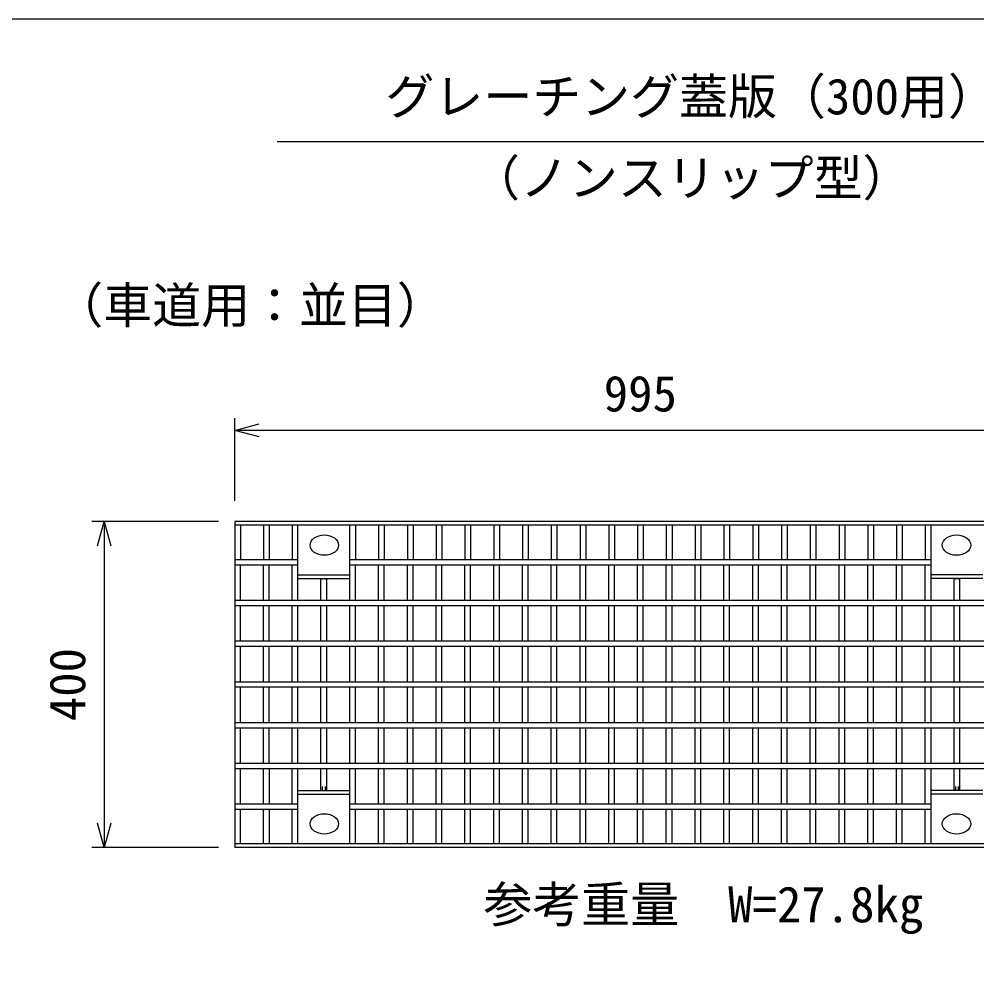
# Model space of a CAD drawing. Units: millimetres, scale not verified. Extents: x -25200 to 25200, y -8910 to 8910.
# Drawn here: x -14886 to -13712, y 2258 to 3433 of the extents above; entities that cross this region are included whole.
import ezdxf
from ezdxf.enums import TextEntityAlignment as Align

# ---------------------------------------------------------------- set-up
doc = ezdxf.new("R2010")
doc.units = ezdxf.units.MM
doc.header["$LTSCALE"] = 30
for name, color, linetype, lineweight in [('0-0_DIM', 7, 'Continuous', 25), ('0-2_HATCH', 6, 'Continuous', 25), ('0-7_TXT', 7, 'Continuous', 25)]:
    doc.layers.add(name, color=color, linetype=linetype, lineweight=lineweight)
doc.styles.add('ＭＳ ゴシック', font='')
doc.styles.get('ＭＳ ゴシック').set_extended_font_data('MS Gothic')

msp = doc.modelspace()

# ---------------------------------------------------------------- linework, layer by layer
at = {"layer": '0-0_DIM'}
for p, q in [((-14622.21, 2841.63), (-14622.21, 2943.22)), ((-13627.21, 2928.22), (-14622.21, 2928.22)), ((-14642.21, 2816.41), (-14797.21, 2816.41)), ((-14782.21, 2816.41), (-14782.21, 2416.41)), ((-14642.21, 2416.41), (-14797.21, 2416.41))]:
    msp.add_line(p, q, dxfattribs=at)
for points in [[(-14592.21, 2920.18), (-14622.21, 2928.22), (-14592.21, 2936.26)], [(-14790.25, 2786.41), (-14782.21, 2816.41), (-14774.17, 2786.41)], [(-14774.17, 2446.41), (-14782.21, 2416.41), (-14790.25, 2446.41)]]:
    msp.add_lwpolyline(points, dxfattribs=at)
at = {"layer": '0-2_HATCH'}
for p, q in [((-13627.21, 2816.41), (-14622.21, 2816.41)), ((-14622.21, 2816.41), (-14622.21, 2416.41)), ((-13627.21, 2811.91), (-14622.21, 2811.91)), ((-14615.21, 2811.91), (-14615.21, 2769.41)), ((-14586.93, 2811.91), (-14586.93, 2769.41)), ((-14579.93, 2811.91), (-14579.93, 2769.41)), ((-14551.64, 2811.91), (-14551.64, 2769.41)), ((-14544.64, 2719.41), (-14544.64, 2811.91)), ((-14481.07, 2719.41), (-14481.07, 2811.91)), ((-14474.07, 2811.91), (-14474.07, 2769.41)), ((-14445.78, 2811.91), (-14445.78, 2769.41)), ((-14438.78, 2811.91), (-14438.78, 2769.41)), ((-14410.5, 2811.91), (-14410.5, 2769.41)), ((-14403.5, 2811.91), (-14403.5, 2769.41)), ((-14375.21, 2811.91), (-14375.21, 2769.41)), ((-14368.21, 2811.91), (-14368.21, 2769.41)), ((-14339.93, 2811.91), (-14339.93, 2769.41)), ((-14332.93, 2811.91), (-14332.93, 2769.41)), ((-14304.64, 2811.91), (-14304.64, 2769.41)), ((-14297.64, 2811.91), (-14297.64, 2769.41)), ((-14269.36, 2811.91), (-14269.36, 2769.41)), ((-14262.36, 2811.91), (-14262.36, 2769.41)), ((-14234.07, 2811.91), (-14234.07, 2769.41)), ((-14227.07, 2811.91), (-14227.07, 2769.41)), ((-14198.78, 2811.91), (-14198.78, 2769.41)), ((-14191.78, 2811.91), (-14191.78, 2769.41)), ((-14163.5, 2811.91), (-14163.5, 2769.41)), ((-14156.5, 2811.91), (-14156.5, 2769.41)), ((-14128.21, 2811.91), (-14128.21, 2769.41)), ((-14121.21, 2811.91), (-14121.21, 2769.41)), ((-14092.93, 2811.91), (-14092.93, 2769.41)), ((-14085.93, 2811.91), (-14085.93, 2769.41)), ((-14057.64, 2811.91), (-14057.64, 2769.41)), ((-14050.64, 2811.91), (-14050.64, 2769.41)), ((-14022.36, 2811.91), (-14022.36, 2769.41)), ((-14015.36, 2811.91), (-14015.36, 2769.41)), ((-13987.07, 2811.91), (-13987.07, 2769.41)), ((-13980.07, 2811.91), (-13980.07, 2769.41)), ((-13951.78, 2811.91), (-13951.78, 2769.41)), ((-13944.78, 2811.91), (-13944.78, 2769.41)), ((-13916.5, 2811.91), (-13916.5, 2769.41)), ((-13909.5, 2811.91), (-13909.5, 2769.41)), ((-13881.21, 2811.91), (-13881.21, 2769.41)), ((-13874.21, 2811.91), (-13874.21, 2769.41)), ((-13845.93, 2811.91), (-13845.93, 2769.41)), ((-13838.93, 2811.91), (-13838.93, 2769.41)), ((-13810.64, 2811.91), (-13810.64, 2769.41)), ((-13803.64, 2811.91), (-13803.64, 2769.41)), ((-13775.36, 2811.91), (-13775.36, 2769.41)), ((-13768.36, 2719.41), (-13768.36, 2811.91)), ((-14544.64, 2769.41), (-14622.21, 2769.41)), ((-14622.21, 2763.41), (-14544.64, 2763.41)), ((-14615.21, 2719.41), (-14615.21, 2763.41)), ((-14586.93, 2719.41), (-14586.93, 2763.41)), ((-14579.93, 2719.41), (-14579.93, 2763.41)), ((-14551.64, 2719.41), (-14551.64, 2763.41)), ((-13768.36, 2769.41), (-14481.07, 2769.41)), ((-14481.07, 2763.41), (-13768.36, 2763.41)), ((-14474.07, 2719.41), (-14474.07, 2763.41)), ((-14445.78, 2719.41), (-14445.78, 2763.41)), ((-14438.78, 2719.41), (-14438.78, 2763.41)), ((-14410.5, 2719.41), (-14410.5, 2763.41)), ((-14403.5, 2719.41), (-14403.5, 2763.41)), ((-14375.21, 2719.41), (-14375.21, 2763.41)), ((-14368.21, 2719.41), (-14368.21, 2763.41)), ((-14339.93, 2719.41), (-14339.93, 2763.41)), ((-14332.93, 2719.41), (-14332.93, 2763.41)), ((-14304.64, 2719.41), (-14304.64, 2763.41)), ((-14297.64, 2719.41), (-14297.64, 2763.41)), ((-14269.36, 2719.41), (-14269.36, 2763.41)), ((-14262.36, 2719.41), (-14262.36, 2763.41)), ((-14234.07, 2719.41), (-14234.07, 2763.41)), ((-14227.07, 2719.41), (-14227.07, 2763.41)), ((-14198.78, 2719.41), (-14198.78, 2763.41)), ((-14191.78, 2719.41), (-14191.78, 2763.41)), ((-14163.5, 2719.41), (-14163.5, 2763.41)), ((-14156.5, 2719.41), (-14156.5, 2763.41)), ((-14128.21, 2719.41), (-14128.21, 2763.41)), ((-14121.21, 2719.41), (-14121.21, 2763.41)), ((-14092.93, 2719.41), (-14092.93, 2763.41)), ((-14085.93, 2719.41), (-14085.93, 2763.41)), ((-14057.64, 2719.41), (-14057.64, 2763.41)), ((-14050.64, 2719.41), (-14050.64, 2763.41)), ((-14022.36, 2719.41), (-14022.36, 2763.41)), ((-14015.36, 2719.41), (-14015.36, 2763.41)), ((-13987.07, 2719.41), (-13987.07, 2763.41)), ((-13980.07, 2719.41), (-13980.07, 2763.41)), ((-13951.78, 2719.41), (-13951.78, 2763.41)), ((-13944.78, 2719.41), (-13944.78, 2763.41)), ((-13916.5, 2719.41), (-13916.5, 2763.41)), ((-13909.5, 2719.41), (-13909.5, 2763.41)), ((-13881.21, 2719.41), (-13881.21, 2763.41)), ((-13874.21, 2719.41), (-13874.21, 2763.41)), ((-13845.93, 2719.41), (-13845.93, 2763.41)), ((-13838.93, 2719.41), (-13838.93, 2763.41)), ((-13810.64, 2719.41), (-13810.64, 2763.41)), ((-13803.64, 2719.41), (-13803.64, 2763.41)), ((-13775.36, 2719.41), (-13775.36, 2763.41)), ((-14544.64, 2750.91), (-14481.07, 2750.91)), ((-13704.78, 2750.91), (-13768.36, 2750.91)), ((-14544.64, 2746.41), (-14481.07, 2746.41)), ((-14516.36, 2719.41), (-14516.36, 2746.41)), ((-14514.36, 2745.41), (-14514.36, 2746.41)), ((-14511.36, 2746.41), (-14511.36, 2745.41)), ((-14509.36, 2719.41), (-14509.36, 2746.41)), ((-13704.78, 2746.41), (-13768.36, 2746.41)), ((-13740.07, 2719.41), (-13740.07, 2746.41)), ((-13738.07, 2745.41), (-13738.07, 2746.41)), ((-13735.07, 2746.41), (-13735.07, 2745.41)), ((-13733.07, 2719.41), (-13733.07, 2746.41)), ((-13627.21, 2719.41), (-14622.21, 2719.41)), ((-14622.21, 2713.41), (-13627.21, 2713.41)), ((-14615.21, 2669.41), (-14615.21, 2713.41)), ((-14586.93, 2669.41), (-14586.93, 2713.41)), ((-14579.93, 2669.41), (-14579.93, 2713.41)), ((-14551.64, 2669.41), (-14551.64, 2713.41)), ((-14544.64, 2669.41), (-14544.64, 2713.41)), ((-14516.36, 2669.41), (-14516.36, 2713.41)), ((-14509.36, 2669.41), (-14509.36, 2713.41)), ((-14481.07, 2669.41), (-14481.07, 2713.41)), ((-14474.07, 2669.41), (-14474.07, 2713.41)), ((-14445.78, 2669.41), (-14445.78, 2713.41)), ((-14438.78, 2669.41), (-14438.78, 2713.41)), ((-14410.5, 2669.41), (-14410.5, 2713.41)), ((-14403.5, 2669.41), (-14403.5, 2713.41)), ((-14375.21, 2669.41), (-14375.21, 2713.41)), ((-14368.21, 2669.41), (-14368.21, 2713.41)), ((-14339.93, 2669.41), (-14339.93, 2713.41)), ((-14332.93, 2669.41), (-14332.93, 2713.41)), ((-14304.64, 2669.41), (-14304.64, 2713.41)), ((-14297.64, 2669.41), (-14297.64, 2713.41)), ((-14269.36, 2669.41), (-14269.36, 2713.41)), ((-14262.36, 2669.41), (-14262.36, 2713.41)), ((-14234.07, 2669.41), (-14234.07, 2713.41)), ((-14227.07, 2669.41), (-14227.07, 2713.41)), ((-14198.78, 2669.41), (-14198.78, 2713.41)), ((-14191.78, 2669.41), (-14191.78, 2713.41)), ((-14163.5, 2669.41), (-14163.5, 2713.41)), ((-14156.5, 2669.41), (-14156.5, 2713.41)), ((-14128.21, 2669.41), (-14128.21, 2713.41)), ((-14121.21, 2669.41), (-14121.21, 2713.41)), ((-14092.93, 2669.41), (-14092.93, 2713.41)), ((-14085.93, 2669.41), (-14085.93, 2713.41)), ((-14057.64, 2669.41), (-14057.64, 2713.41)), ((-14050.64, 2669.41), (-14050.64, 2713.41)), ((-14022.36, 2669.41), (-14022.36, 2713.41)), ((-14015.36, 2669.41), (-14015.36, 2713.41)), ((-13987.07, 2669.41), (-13987.07, 2713.41)), ((-13980.07, 2669.41), (-13980.07, 2713.41)), ((-13951.78, 2669.41), (-13951.78, 2713.41)), ((-13944.78, 2669.41), (-13944.78, 2713.41)), ((-13916.5, 2669.41), (-13916.5, 2713.41)), ((-13909.5, 2669.41), (-13909.5, 2713.41)), ((-13881.21, 2669.41), (-13881.21, 2713.41)), ((-13874.21, 2669.41), (-13874.21, 2713.41)), ((-13845.93, 2669.41), (-13845.93, 2713.41)), ((-13838.93, 2669.41), (-13838.93, 2713.41)), ((-13810.64, 2669.41), (-13810.64, 2713.41)), ((-13803.64, 2669.41), (-13803.64, 2713.41)), ((-13775.36, 2669.41), (-13775.36, 2713.41)), ((-13768.36, 2669.41), (-13768.36, 2713.41)), ((-13740.07, 2669.41), (-13740.07, 2713.41)), ((-13733.07, 2669.41), (-13733.07, 2713.41)), ((-13627.21, 2669.41), (-14622.21, 2669.41)), ((-14622.21, 2663.41), (-13627.21, 2663.41)), ((-14615.21, 2619.41), (-14615.21, 2663.41)), ((-14586.93, 2619.41), (-14586.93, 2663.41)), ((-14579.93, 2619.41), (-14579.93, 2663.41)), ((-14551.64, 2619.41), (-14551.64, 2663.41)), ((-14544.64, 2619.41), (-14544.64, 2663.41)), ((-14516.36, 2619.41), (-14516.36, 2663.41)), ((-14509.36, 2619.41), (-14509.36, 2663.41)), ((-14481.07, 2619.41), (-14481.07, 2663.41)), ((-14474.07, 2619.41), (-14474.07, 2663.41)), ((-14445.78, 2619.41), (-14445.78, 2663.41)), ((-14438.78, 2619.41), (-14438.78, 2663.41)), ((-14410.5, 2619.41), (-14410.5, 2663.41)), ((-14403.5, 2619.41), (-14403.5, 2663.41)), ((-14375.21, 2619.41), (-14375.21, 2663.41)), ((-14368.21, 2619.41), (-14368.21, 2663.41)), ((-14339.93, 2619.41), (-14339.93, 2663.41)), ((-14332.93, 2619.41), (-14332.93, 2663.41)), ((-14304.64, 2619.41), (-14304.64, 2663.41)), ((-14297.64, 2619.41), (-14297.64, 2663.41)), ((-14269.36, 2619.41), (-14269.36, 2663.41)), ((-14262.36, 2619.41), (-14262.36, 2663.41)), ((-14234.07, 2619.41), (-14234.07, 2663.41)), ((-14227.07, 2619.41), (-14227.07, 2663.41)), ((-14198.78, 2619.41), (-14198.78, 2663.41)), ((-14191.78, 2619.41), (-14191.78, 2663.41)), ((-14163.5, 2619.41), (-14163.5, 2663.41)), ((-14156.5, 2619.41), (-14156.5, 2663.41)), ((-14128.21, 2619.41), (-14128.21, 2663.41)), ((-14121.21, 2619.41), (-14121.21, 2663.41)), ((-14092.93, 2619.41), (-14092.93, 2663.41)), ((-14085.93, 2619.41), (-14085.93, 2663.41)), ((-14057.64, 2619.41), (-14057.64, 2663.41)), ((-14050.64, 2619.41), (-14050.64, 2663.41)), ((-14022.36, 2619.41), (-14022.36, 2663.41)), ((-14015.36, 2619.41), (-14015.36, 2663.41)), ((-13987.07, 2619.41), (-13987.07, 2663.41)), ((-13980.07, 2619.41), (-13980.07, 2663.41)), ((-13951.78, 2619.41), (-13951.78, 2663.41)), ((-13944.78, 2619.41), (-13944.78, 2663.41)), ((-13916.5, 2619.41), (-13916.5, 2663.41)), ((-13909.5, 2619.41), (-13909.5, 2663.41)), ((-13881.21, 2619.41), (-13881.21, 2663.41)), ((-13874.21, 2619.41), (-13874.21, 2663.41)), ((-13845.93, 2619.41), (-13845.93, 2663.41)), ((-13838.93, 2619.41), (-13838.93, 2663.41)), ((-13810.64, 2619.41), (-13810.64, 2663.41)), ((-13803.64, 2619.41), (-13803.64, 2663.41)), ((-13775.36, 2619.41), (-13775.36, 2663.41)), ((-13768.36, 2619.41), (-13768.36, 2663.41)), ((-13740.07, 2619.41), (-13740.07, 2663.41)), ((-13733.07, 2619.41), (-13733.07, 2663.41)), ((-13627.21, 2619.41), (-14622.21, 2619.41)), ((-14622.21, 2613.41), (-13627.21, 2613.41)), ((-14615.21, 2569.41), (-14615.21, 2613.41)), ((-14586.93, 2569.41), (-14586.93, 2613.41)), ((-14579.93, 2569.41), (-14579.93, 2613.41)), ((-14551.64, 2569.41), (-14551.64, 2613.41)), ((-14544.64, 2569.41), (-14544.64, 2613.41)), ((-14516.36, 2569.41), (-14516.36, 2613.41)), ((-14509.36, 2569.41), (-14509.36, 2613.41)), ((-14481.07, 2569.41), (-14481.07, 2613.41)), ((-14474.07, 2569.41), (-14474.07, 2613.41)), ((-14445.78, 2569.41), (-14445.78, 2613.41)), ((-14438.78, 2569.41), (-14438.78, 2613.41)), ((-14410.5, 2569.41), (-14410.5, 2613.41)), ((-14403.5, 2569.41), (-14403.5, 2613.41)), ((-14375.21, 2569.41), (-14375.21, 2613.41)), ((-14368.21, 2569.41), (-14368.21, 2613.41)), ((-14339.93, 2569.41), (-14339.93, 2613.41)), ((-14332.93, 2569.41), (-14332.93, 2613.41)), ((-14304.64, 2569.41), (-14304.64, 2613.41)), ((-14297.64, 2569.41), (-14297.64, 2613.41)), ((-14269.36, 2569.41), (-14269.36, 2613.41)), ((-14262.36, 2569.41), (-14262.36, 2613.41)), ((-14234.07, 2569.41), (-14234.07, 2613.41)), ((-14227.07, 2569.41), (-14227.07, 2613.41)), ((-14198.78, 2569.41), (-14198.78, 2613.41)), ((-14191.78, 2569.41), (-14191.78, 2613.41)), ((-14163.5, 2569.41), (-14163.5, 2613.41)), ((-14156.5, 2569.41), (-14156.5, 2613.41)), ((-14128.21, 2569.41), (-14128.21, 2613.41)), ((-14121.21, 2569.41), (-14121.21, 2613.41)), ((-14092.93, 2569.41), (-14092.93, 2613.41)), ((-14085.93, 2569.41), (-14085.93, 2613.41)), ((-14057.64, 2569.41), (-14057.64, 2613.41)), ((-14050.64, 2569.41), (-14050.64, 2613.41)), ((-14022.36, 2569.41), (-14022.36, 2613.41)), ((-14015.36, 2569.41), (-14015.36, 2613.41)), ((-13987.07, 2569.41), (-13987.07, 2613.41)), ((-13980.07, 2569.41), (-13980.07, 2613.41)), ((-13951.78, 2569.41), (-13951.78, 2613.41)), ((-13944.78, 2569.41), (-13944.78, 2613.41)), ((-13916.5, 2569.41), (-13916.5, 2613.41)), ((-13909.5, 2569.41), (-13909.5, 2613.41)), ((-13881.21, 2569.41), (-13881.21, 2613.41)), ((-13874.21, 2569.41), (-13874.21, 2613.41)), ((-13845.93, 2569.41), (-13845.93, 2613.41)), ((-13838.93, 2569.41), (-13838.93, 2613.41)), ((-13810.64, 2569.41), (-13810.64, 2613.41)), ((-13803.64, 2569.41), (-13803.64, 2613.41)), ((-13775.36, 2569.41), (-13775.36, 2613.41)), ((-13768.36, 2569.41), (-13768.36, 2613.41)), ((-13740.07, 2569.41), (-13740.07, 2613.41)), ((-13733.07, 2569.41), (-13733.07, 2613.41)), ((-13627.21, 2569.41), (-14622.21, 2569.41)), ((-14622.21, 2563.41), (-13627.21, 2563.41)), ((-14615.21, 2519.41), (-14615.21, 2563.41)), ((-14586.93, 2519.41), (-14586.93, 2563.41)), ((-14579.93, 2519.41), (-14579.93, 2563.41)), ((-14551.64, 2519.41), (-14551.64, 2563.41)), ((-14544.64, 2519.41), (-14544.64, 2563.41)), ((-14516.36, 2519.41), (-14516.36, 2563.41)), ((-14509.36, 2519.41), (-14509.36, 2563.41)), ((-14481.07, 2519.41), (-14481.07, 2563.41)), ((-14474.07, 2519.41), (-14474.07, 2563.41)), ((-14445.78, 2519.41), (-14445.78, 2563.41)), ((-14438.78, 2519.41), (-14438.78, 2563.41)), ((-14410.5, 2519.41), (-14410.5, 2563.41)), ((-14403.5, 2519.41), (-14403.5, 2563.41)), ((-14375.21, 2519.41), (-14375.21, 2563.41)), ((-14368.21, 2519.41), (-14368.21, 2563.41)), ((-14339.93, 2519.41), (-14339.93, 2563.41)), ((-14332.93, 2519.41), (-14332.93, 2563.41)), ((-14304.64, 2519.41), (-14304.64, 2563.41)), ((-14297.64, 2519.41), (-14297.64, 2563.41)), ((-14269.36, 2519.41), (-14269.36, 2563.41)), ((-14262.36, 2519.41), (-14262.36, 2563.41)), ((-14234.07, 2519.41), (-14234.07, 2563.41)), ((-14227.07, 2519.41), (-14227.07, 2563.41)), ((-14198.78, 2519.41), (-14198.78, 2563.41)), ((-14191.78, 2519.41), (-14191.78, 2563.41)), ((-14163.5, 2519.41), (-14163.5, 2563.41)), ((-14156.5, 2519.41), (-14156.5, 2563.41)), ((-14128.21, 2519.41), (-14128.21, 2563.41)), ((-14121.21, 2519.41), (-14121.21, 2563.41)), ((-14092.93, 2519.41), (-14092.93, 2563.41)), ((-14085.93, 2519.41), (-14085.93, 2563.41)), ((-14057.64, 2519.41), (-14057.64, 2563.41)), ((-14050.64, 2519.41), (-14050.64, 2563.41)), ((-14022.36, 2519.41), (-14022.36, 2563.41)), ((-14015.36, 2519.41), (-14015.36, 2563.41)), ((-13987.07, 2519.41), (-13987.07, 2563.41)), ((-13980.07, 2519.41), (-13980.07, 2563.41)), ((-13951.78, 2519.41), (-13951.78, 2563.41)), ((-13944.78, 2519.41), (-13944.78, 2563.41)), ((-13916.5, 2519.41), (-13916.5, 2563.41)), ((-13909.5, 2519.41), (-13909.5, 2563.41)), ((-13881.21, 2519.41), (-13881.21, 2563.41)), ((-13874.21, 2519.41), (-13874.21, 2563.41)), ((-13845.93, 2519.41), (-13845.93, 2563.41)), ((-13838.93, 2519.41), (-13838.93, 2563.41)), ((-13810.64, 2519.41), (-13810.64, 2563.41)), ((-13803.64, 2519.41), (-13803.64, 2563.41)), ((-13775.36, 2519.41), (-13775.36, 2563.41)), ((-13768.36, 2519.41), (-13768.36, 2563.41)), ((-13740.07, 2519.41), (-13740.07, 2563.41)), ((-13733.07, 2519.41), (-13733.07, 2563.41)), ((-13627.21, 2519.41), (-14622.21, 2519.41)), ((-14622.21, 2513.41), (-13627.21, 2513.41)), ((-14615.21, 2469.41), (-14615.21, 2513.41)), ((-14586.93, 2469.41), (-14586.93, 2513.41)), ((-14579.93, 2513.41), (-14579.93, 2469.41)), ((-14551.64, 2469.41), (-14551.64, 2513.41)), ((-14544.64, 2420.91), (-14544.64, 2513.41)), ((-14516.36, 2486.41), (-14516.36, 2513.41)), ((-14509.36, 2486.41), (-14509.36, 2513.41)), ((-14481.07, 2420.91), (-14481.07, 2513.41)), ((-14474.07, 2469.41), (-14474.07, 2513.41)), ((-14445.78, 2469.41), (-14445.78, 2513.41)), ((-14438.78, 2469.41), (-14438.78, 2513.41)), ((-14410.5, 2469.41), (-14410.5, 2513.41)), ((-14403.5, 2469.41), (-14403.5, 2513.41)), ((-14375.21, 2469.41), (-14375.21, 2513.41)), ((-14368.21, 2469.41), (-14368.21, 2513.41)), ((-14339.93, 2469.41), (-14339.93, 2513.41)), ((-14332.93, 2469.41), (-14332.93, 2513.41)), ((-14304.64, 2469.41), (-14304.64, 2513.41)), ((-14297.64, 2469.41), (-14297.64, 2513.41)), ((-14269.36, 2469.41), (-14269.36, 2513.41)), ((-14262.36, 2469.41), (-14262.36, 2513.41)), ((-14234.07, 2469.41), (-14234.07, 2513.41)), ((-14227.07, 2469.41), (-14227.07, 2513.41)), ((-14198.78, 2469.41), (-14198.78, 2513.41)), ((-14191.78, 2469.41), (-14191.78, 2513.41)), ((-14163.5, 2469.41), (-14163.5, 2513.41)), ((-14156.5, 2469.41), (-14156.5, 2513.41)), ((-14128.21, 2469.41), (-14128.21, 2513.41)), ((-14121.21, 2469.41), (-14121.21, 2513.41)), ((-14092.93, 2469.41), (-14092.93, 2513.41)), ((-14085.93, 2469.41), (-14085.93, 2513.41)), ((-14057.64, 2469.41), (-14057.64, 2513.41)), ((-14050.64, 2469.41), (-14050.64, 2513.41)), ((-14022.36, 2469.41), (-14022.36, 2513.41)), ((-14015.36, 2469.41), (-14015.36, 2513.41)), ((-13987.07, 2469.41), (-13987.07, 2513.41)), ((-13980.07, 2469.41), (-13980.07, 2513.41)), ((-13951.78, 2469.41), (-13951.78, 2513.41)), ((-13944.78, 2469.41), (-13944.78, 2513.41)), ((-13916.5, 2469.41), (-13916.5, 2513.41)), ((-13909.5, 2469.41), (-13909.5, 2513.41)), ((-13881.21, 2469.41), (-13881.21, 2513.41)), ((-13874.21, 2469.41), (-13874.21, 2513.41)), ((-13845.93, 2469.41), (-13845.93, 2513.41)), ((-13838.93, 2469.41), (-13838.93, 2513.41)), ((-13810.64, 2469.41), (-13810.64, 2513.41)), ((-13803.64, 2469.41), (-13803.64, 2513.41)), ((-13775.36, 2469.41), (-13775.36, 2513.41)), ((-13768.36, 2420.91), (-13768.36, 2513.41)), ((-13740.07, 2486.41), (-13740.07, 2513.41)), ((-13733.07, 2486.41), (-13733.07, 2513.41)), ((-14514.36, 2486.41), (-14514.36, 2491.41)), ((-14511.36, 2491.41), (-14511.36, 2486.41)), ((-13738.07, 2486.41), (-13738.07, 2491.41)), ((-13735.07, 2491.41), (-13735.07, 2486.41)), ((-14544.64, 2486.41), (-14481.07, 2486.41)), ((-14544.64, 2481.91), (-14481.07, 2481.91)), ((-13704.78, 2486.41), (-13768.36, 2486.41)), ((-13704.78, 2481.91), (-13768.36, 2481.91)), ((-14544.64, 2469.41), (-14622.21, 2469.41)), ((-13768.36, 2469.41), (-14481.07, 2469.41)), ((-14622.21, 2463.41), (-14544.64, 2463.41)), ((-14615.21, 2420.91), (-14615.21, 2463.41)), ((-14586.93, 2420.91), (-14586.93, 2463.41)), ((-14579.93, 2463.41), (-14579.93, 2420.91)), ((-14551.64, 2420.91), (-14551.64, 2463.41)), ((-14481.07, 2463.41), (-13768.36, 2463.41)), ((-14474.07, 2420.91), (-14474.07, 2463.41)), ((-14445.78, 2420.91), (-14445.78, 2463.41)), ((-14438.78, 2420.91), (-14438.78, 2463.41)), ((-14410.5, 2420.91), (-14410.5, 2463.41)), ((-14403.5, 2420.91), (-14403.5, 2463.41)), ((-14375.21, 2420.91), (-14375.21, 2463.41)), ((-14368.21, 2420.91), (-14368.21, 2463.41)), ((-14339.93, 2420.91), (-14339.93, 2463.41)), ((-14332.93, 2420.91), (-14332.93, 2463.41)), ((-14304.64, 2420.91), (-14304.64, 2463.41)), ((-14297.64, 2420.91), (-14297.64, 2463.41)), ((-14269.36, 2420.91), (-14269.36, 2463.41)), ((-14262.36, 2420.91), (-14262.36, 2463.41)), ((-14234.07, 2420.91), (-14234.07, 2463.41)), ((-14227.07, 2420.91), (-14227.07, 2463.41)), ((-14198.78, 2420.91), (-14198.78, 2463.41)), ((-14191.78, 2420.91), (-14191.78, 2463.41)), ((-14163.5, 2420.91), (-14163.5, 2463.41)), ((-14156.5, 2420.91), (-14156.5, 2463.41)), ((-14128.21, 2420.91), (-14128.21, 2463.41)), ((-14121.21, 2420.91), (-14121.21, 2463.41)), ((-14092.93, 2420.91), (-14092.93, 2463.41)), ((-14085.93, 2420.91), (-14085.93, 2463.41)), ((-14057.64, 2420.91), (-14057.64, 2463.41)), ((-14050.64, 2420.91), (-14050.64, 2463.41)), ((-14022.36, 2420.91), (-14022.36, 2463.41)), ((-14015.36, 2420.91), (-14015.36, 2463.41)), ((-13987.07, 2420.91), (-13987.07, 2463.41)), ((-13980.07, 2420.91), (-13980.07, 2463.41)), ((-13951.78, 2420.91), (-13951.78, 2463.41)), ((-13944.78, 2420.91), (-13944.78, 2463.41)), ((-13916.5, 2420.91), (-13916.5, 2463.41)), ((-13909.5, 2420.91), (-13909.5, 2463.41)), ((-13881.21, 2420.91), (-13881.21, 2463.41)), ((-13874.21, 2420.91), (-13874.21, 2463.41)), ((-13845.93, 2420.91), (-13845.93, 2463.41)), ((-13838.93, 2420.91), (-13838.93, 2463.41)), ((-13810.64, 2420.91), (-13810.64, 2463.41)), ((-13803.64, 2420.91), (-13803.64, 2463.41)), ((-13775.36, 2420.91), (-13775.36, 2463.41)), ((-13627.21, 2420.91), (-14622.21, 2420.91)), ((-13627.21, 2416.41), (-14622.21, 2416.41))]:
    msp.add_line(p, q, dxfattribs=at)
for centre, major_axis in [((-14512.28, 2787.41), (17.5, 0)), ((-13737.14, 2787.41), (-17.5, 0)), ((-14512.28, 2445.41), (17.5, 0)), ((-13737.14, 2445.41), (-17.5, 0))]:
    msp.add_ellipse(centre, major_axis=major_axis, ratio=0.714286, dxfattribs=at)
at = {"layer": '0-7_TXT'}
msp.add_line((-14570.17, 3282.74), (-13554.58, 3282.74), dxfattribs=at)
msp.add_lwpolyline([(-14962.38, 1082.74), (-13162.38, 1082.74), (-13162.38, 3432.74), (-14962.38, 3432.74)], close=True, dxfattribs=at)

# ---------------------------------------------------------------- texts
at = {"layer": '0-0_DIM', "style": 'ＭＳ ゴシック'}
for s, p in [('（車道用：並目）', (-14843.35, 3046.59)), ('995', (-14169.71, 2938.22)), ('参考重量\u3000W=27.8kg', (-14317.23, 2311.48))]:
    msp.add_text(s, height=43.99, dxfattribs=at).set_placement(p, align=Align.BOTTOM_LEFT)
msp.add_text('400', height=43.99, rotation=90, dxfattribs=at).set_placement((-14792.21, 2571.41), align=Align.BOTTOM_LEFT)
at = {"layer": '0-7_TXT', "style": 'ＭＳ ゴシック'}
for s, p in [('グレーチング蓋版（300用）', (-14437.38, 3302.74)), ('（ノンスリップ型）', (-14332.38, 3202.74))]:
    msp.add_text(s, height=43.99, dxfattribs=at).set_placement(p, align=Align.BOTTOM_LEFT)

doc.saveas('drawing.dxf')
